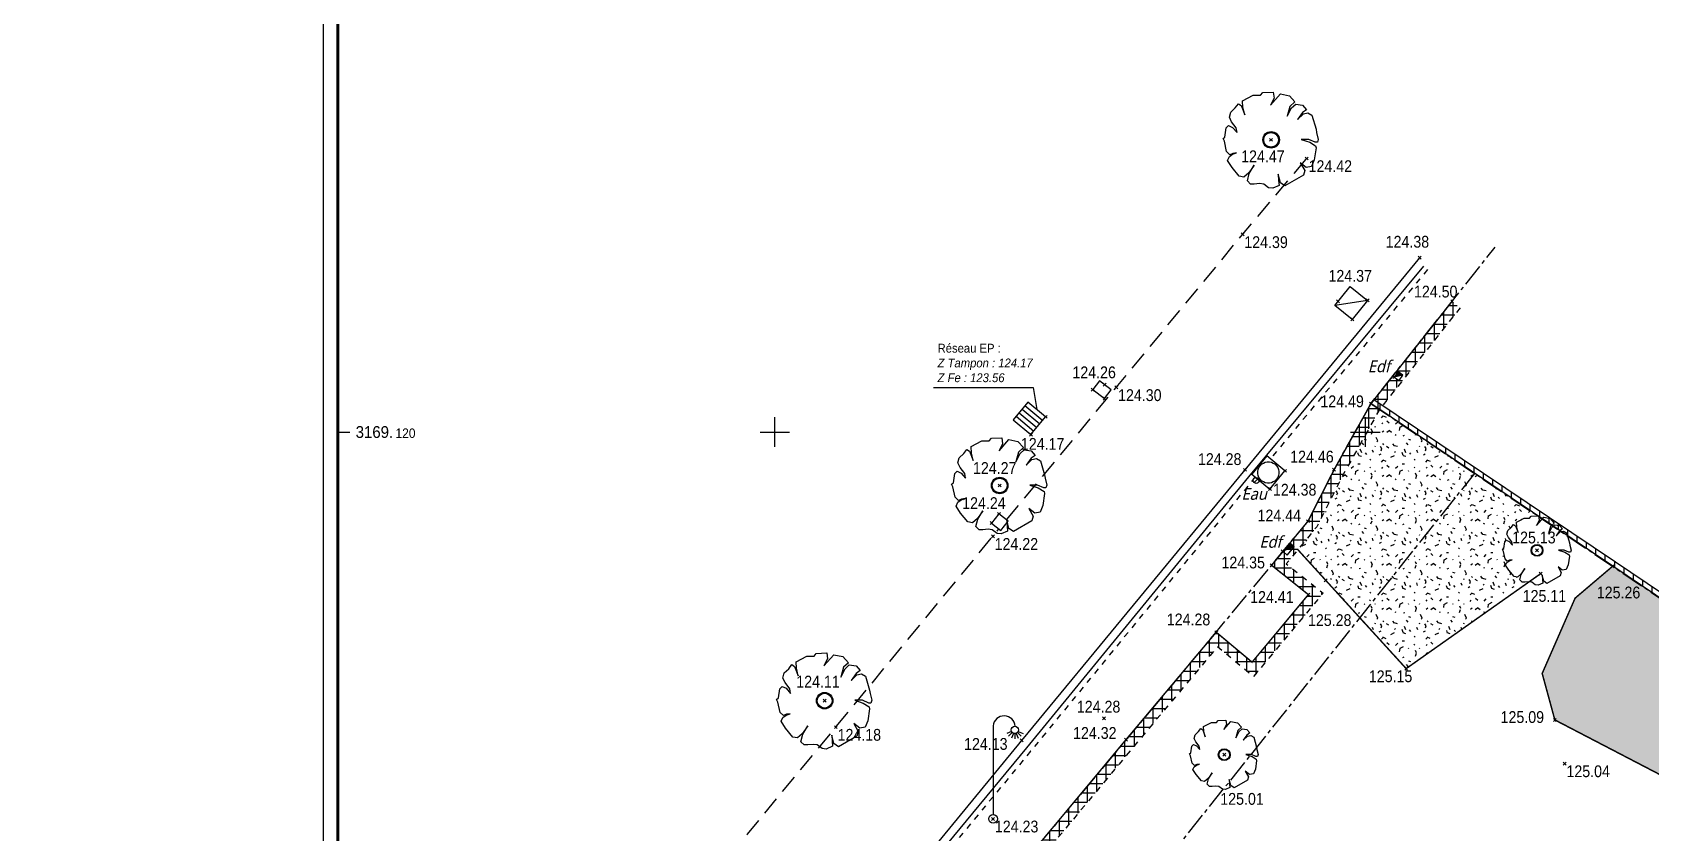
# Model space of a CAD drawing. Header units: millimetres. Extents: x 1856675 to 1856923, y 3169023 to 3169196.
# Drawn here: x 1856674.9 to 1856729.7, y 3169106.4 to 3169133.5 of the extents above; entities that cross this region are included whole.
import ezdxf
from ezdxf.enums import TextEntityAlignment as Align

# ---------------------------------------------------------------- set-up
doc = ezdxf.new("R2010")
doc.units = ezdxf.units.MM
doc.header["$PDMODE"] = 3
doc.header["$PDSIZE"] = 0.05
for name, pattern in [('AXES2', [28.575000000000003, 19.05, -3.175, 3.175, -3.175]), ('CACHE', [9.524999999999999, 6.35, -3.175]), ('Grille', [0.4, 0.2, -0.2])]:
    doc.linetypes.add(name, pattern=pattern)
for name, color, linetype in [('Bâtiments', 7, 'Continuous'), ('Caniveau', 24, 'Continuous'), ('Carroyage(2)', 7, 'Continuous'), ('Carroyage(2)_Croix', 7, 'Continuous'), ('Carroyage(2)_Textes', 7, 'Continuous'), ('Chemin', 45, 'CACHE'), ('Elements de Voirie', 251, 'Continuous'), ('Limites', 1, 'AXES2'), ('Murs', 7, 'Continuous'), ('Murs Hachures', 7, 'Continuous'), ('Points Topo', 7, 'Continuous'), ('Points Topo Altitude', 7, 'Continuous'), ('Réseaux Sol', 151, 'Continuous'), ('Trottoirs', 28, 'Continuous'), ('Végétation', 102, 'Continuous')]:
    doc.layers.add(name, color=color, linetype=linetype)
doc.styles.add('Pts Topo SPE', font='', dxfattribs={"width": 0.9})
doc.styles.get("Standard").update_dxf_attribs({"font": '', "width": 0.95, "height": 0.4})
doc.styles.get('Pts Topo SPE').set_extended_font_data('Titillium Web Light')
doc.styles.get('Standard').set_extended_font_data('Titillium Web')
pattern_1 = [(90, (1856720.186944334, 3169108.938065357), (-0.3175, 8.326672684688674e-17), [])]

# ---------------------------------------------------------------- blocks, each defined once
blk = doc.blocks.new('PointTopo_SPE')
at = {"color": 0}
blk.add_point((0, 0), dxfattribs=at)
at = {"layer": 'Points Topo Altitude', "style": 'Pts Topo SPE', "width": 0.9}
blk.add_attdef('ALT', text='', height=0.4, dxfattribs=at).set_placement((0.06, -0.06), align=Align.TOP_LEFT)
blk = doc.blocks.new('SPE61')
at = {"layer": 'Réseaux Sol', "flags": 128}
blk.add_lwpolyline([(0, 0), (1, 0), (1, 1), (0, 1)], close=True, dxfattribs=at)
blk.add_lwpolyline([(0, 0), (1, 1)], dxfattribs=at)
blk = doc.blocks.new('SPE53')
at = {"layer": 'Réseaux Sol'}
h = blk.add_hatch(color=256, dxfattribs=at)
h.dxf.hatch_style = 1
h.paths.add_polyline_path([(1, 0), (0, 1), (0, 0)])
at = {"layer": 'Réseaux Sol', "flags": 128}
blk.add_lwpolyline([(0, 0), (1, 0), (1, 1), (0, 1)], close=True, dxfattribs=at)
blk.add_lwpolyline([(0, 1), (1, 0)], dxfattribs=at)
blk = doc.blocks.new('SPE81')
at = {"layer": 'Elements de Voirie'}
blk.add_line((0, 3.149999999674037), (0, 0.1499999999068677), dxfattribs=at)
at = {"layer": 'Elements de Voirie', "flags": 128}
for points in [[(0.6213846570286989, 2.962441219006905), (0.4597057388392329, 2.895471618343009)], [(0.6484812509443145, 2.92188830040422), (0.5247375642366592, 2.798144613696564)], [(0.6890341695469999, 2.894791706488604), (0.6220645688831041, 2.733112788299138)], [(0.7368695985926195, 2.885276648052525), (0.7368695985926195, 2.710276648052513)], [(0.7841683114695854, 2.894570849752768), (0.8503865094973548, 2.732582732133125)], [(0.8244333639043191, 2.921071339889636), (0.9470226353407156, 2.796183908461586)], [(0.8521311938096972, 2.961905534068904), (1.013497427113577, 2.894185974491819)]]:
    blk.add_lwpolyline(points, dxfattribs=at)
at = {"layer": 'Elements de Voirie'}
for centre, radius in [((0.7368695985926195, 3.010276648052525), 0.125), ((0, 0), 0.15)]:
    blk.add_circle(centre, radius, dxfattribs=at)
blk.add_arc((0.3742565758883529, 3.110841067039019), 0.3762996234396415, 3.620813834123426, 174.0268053840567, dxfattribs=at)
blk = doc.blocks.new('SPE30')
at = {"layer": 'Végétation'}
h = blk.add_hatch(color=34, dxfattribs=at)
h.dxf.hatch_style = 1
h.paths.add_polyline_path([(-0.28, 0, 1), (0.28, 0, 1)])
h.paths.add_polyline_path([(0.25, 0, -1), (-0.25, 0, -1)], flags=16)
at = {"layer": 'Végétation', "linetype": 'Continuous', "flags": 128}
for points in [[(1.521848160075024, 0.3590496969409287), (1.537148160161451, 0.2488996968604624), (1.598248160211369, 0.01284969691187143), (1.567748160101473, -0.08160030283033848), (1.491248160135001, -0.08160030283033848), (1.277148160152137, 0.01284969691187143), (1.017148160142824, 0.01284969691187143), (1.30774816009216, -0.08160030283033848), (1.506548159988597, -0.2075003026984632), (1.521848160075024, -0.2704503028653562), (1.460648160194978, -0.6796003030613065), (1.368948160205036, -0.8999253027141094), (1.185448160162196, -0.9314003027975559), (0.986648160032928, -0.7740253028459847), (1.139548160135746, -1.041550302878022), (1.093648160109296, -1.198950302787125), (0.4666481600143015, -1.560900303069502), (0.3137481601443142, -1.450750302989036), (0.2372481601778418, -1.167450302746147), (0.2525481600314379, -1.372050303034484), (0.2678481601178646, -1.545150302816182), (0.05374816013500094, -1.639575303066522), (-0.08385183988139033, -1.623850302770734), (-0.2520518398378044, -1.497950302902609), (-0.3896518398541957, -1.482200303114951), (-0.5731518398970366, -1.497950302902609), (-0.6955518398899585, -1.497950302902609), (-0.802551839966327, -1.387800302822143), (-0.7414518399164081, -1.136000303085893), (-0.5731518398970366, -0.8527003028430045), (-0.7567518400028348, -1.120250302832574), (-0.9249518399592489, -1.261900302954018), (-1.077851839829236, -1.23040030291304), (-1.322551839984953, -0.9314003027975559), (-1.475451839854941, -0.6953503028489649), (-1.414251839974895, -0.5694503029808402), (-1.307251839898527, -0.4907503030262887), (-1.169551839819178, -0.4435503031127155), (-1.2919518398121, -0.4592753029428422), (-1.398951839888468, -0.5065003028139472), (-1.506051839794964, -0.3963503027334809), (-1.582451839931309, -0.05010030278936028), (-1.628351839957759, 0.04429969703778625), (-1.567151839844882, 0.0915246969088912), (-1.52135183988139, 0.4062746972776949), (-1.444851839914918, 0.4849496972747147), (-1.307251839898527, 0.4219996971078217), (-1.154351839795709, 0.2488996968604624), (-1.184851839905605, 0.4062746972776949), (-1.337851839838549, 0.6108496971428394), (-1.414251839974895, 0.7682246970944107), (-1.368351839948446, 0.9413496972993016), (-1.215451839845628, 1.082974696997553), (-1.10845184000209, 1.224599697161466), (-1.016651839949191, 1.161649696994573), (-0.8943518397863954, 0.8468996970914304), (-0.9555518398992717, 1.098699697293341), (-0.970751839922741, 1.319049696903676), (-0.6037518398370594, 1.507899696938694), (-0.3591518399771303, 1.507899696938694), (-0.2826518400106579, 1.602299697231501), (0.06904815998859704, 1.61804969701916), (0.0996481601614505, 1.413449697196484), (-0.02265184000134468, 1.177399697247893), (0.3137481601443142, 1.555099696852267), (0.6195481601171196, 1.492149697151035), (0.8031481599900872, 1.287549696862698), (0.6348481602035463, 1.130199696868658), (0.5431481602136046, 0.7996996971778572), (0.6960481600835919, 1.082974696997553), (0.8336481600999832, 1.208874696865678), (1.063048160169274, 1.177399697247893), (1.200648160185665, 1.020024697296321), (1.063048160169274, 0.9255996970459819), (0.8948481602128595, 0.6895496970973909), (1.093648160109296, 0.8783996971324086), (1.246548160212114, 0.9098496972583234), (1.384248160058632, 0.8311746972613037)], [(0.8336481600999832, 1.208874696865678), (0.8336481600999832, 1.208874696865678)], [(0.8336481600999832, 1.208874696865678), (0.8336481600999832, 1.208874696865678)]]:
    blk.add_lwpolyline(points, close=True, dxfattribs=at)
at = {"layer": 'Végétation', "color": 34}
blk.add_circle((0, 0), 0.28, dxfattribs=at)
at = {"layer": 'Végétation', "color": 34, "linetype": 'Continuous'}
blk.add_circle((0, 0), 0.25, dxfattribs=at)
blk = doc.blocks.new('SPE51')
at = {"layer": 'Réseaux Sol', "flags": 128}
for points in [[(0, 0), (1, 0), (1, 1), (0, 1), (0, 0)], [(0.1999999999534339, 1), (0.1999999999534339, 0)], [(0.3999999999068677, 1), (0.3999999999068677, 0)], [(0.6000000000931323, 1), (0.6000000000931323, 0)], [(0.8000000000465661, 1), (0.8000000000465661, 0)]]:
    blk.add_lwpolyline(points, dxfattribs=at)
blk = doc.blocks.new('SPE45')
at = {"layer": 'Réseaux Sol', "flags": 128}
blk.add_lwpolyline([(0, 0), (1, 0), (1, 1), (0, 1)], close=True, dxfattribs=at)
blk = doc.blocks.new('SPE31')
at = {"xscale": 0.7200000000000001, "yscale": 0.7200000000000001, "zscale": 0.7200000000000001}
blk.add_blockref('SPE30', (0, 0), dxfattribs=at)

msp = doc.modelspace()

# ---------------------------------------------------------------- hatches: boundary and pattern name
at = {"layer": 'Murs Hachures'}
h = msp.add_hatch(dxfattribs=at)
h.set_pattern_fill('ANSI37', color=256, scale=0.1, angle=44.99999999999999)
h.set_pattern_definition([(90, (1856680.424688981, 3169071.583887991), (-0.3175, 8.326672684688674e-17), []), (180, (1856680.424688981, 3169071.583887991), (-8.326672684688674e-17, -0.3175), [])])
h.paths.add_polyline_path([(1856723.212281417, 3169124.208892103), (1856722.938163252, 3169124.426513866), (1856720.186944334, 3169120.961055863), (1856718.939630647, 3169118.7254765), (1856718.055979901, 3169116.981572997), (1856717.854831112, 3169116.737726239), (1856716.822908761, 3169115.4882237), (1856718.067619301, 3169114.494664716), (1856716.16121854, 3169112.206660579), (1856714.946934324, 3169113.221571308), (1856711.886700985, 3169109.578325439), (1856707.179012885, 3169103.921979646), (1856703.833909149, 3169099.935055299), (1856698.734244242, 3169093.772095568), (1856696.28762555, 3169090.905142076), (1856691.02168289, 3169084.597651984), (1856691.211389261, 3169084.405168032), (1856690.657408376, 3169083.699931534), (1856690.393034442, 3169083.871987578), (1856685.26364278, 3169077.701675079), (1856680.424688981, 3169071.805937906), (1856680.695232573, 3169071.583887991), (1856685.533490311, 3169077.47877709), (1856690.463115821, 3169083.408784369), (1856690.734856197, 3169083.231934204), (1856691.677015853, 3169084.431335474), (1856691.493894174, 3169084.617138325), (1856696.555087107, 3169090.679381373), (1856699.002203076, 3169093.546917574), (1856704.102802092, 3169099.71100618), (1856707.447585156, 3169103.697548328), (1856712.155210489, 3169109.353818705), (1856714.990371319, 3169112.729112952), (1856716.205722811, 3169111.713310183), (1856718.565315792, 3169114.545221822), (1856717.319391571, 3169115.539749596), (1856718.124825231, 3169116.515008535), (1856718.350655625, 3169116.788776076), (1856719.248680096, 3169118.561046432), (1856720.478738593, 3169120.765699054)])
h.paths.add_polyline_path([(1856721.270180189, 3169121.927292417), (1856721.139055796, 3169121.743879149), (1856720.97635733, 3169121.860194277), (1856721.107481723, 3169122.043607545)], flags=16)
h = msp.add_hatch(dxfattribs=at)
h.set_pattern_fill('ANSI31', color=256, scale=0.1, angle=44.99999999999999)
h.set_pattern_definition(pattern_1)
h.paths.add_polyline_path([(1856720.578112945, 3169120.890871806), (1856720.286740759, 3169121.086760261), (1856720.186944334, 3169120.961055863), (1856720.478316521, 3169120.765167408)])
h = msp.add_hatch(dxfattribs=at)
h.set_pattern_fill('ANSI31', color=256, scale=0.1, angle=44.99999999999999)
h.set_pattern_definition(pattern_1)
h.paths.add_polyline_path([(1856720.578112945, 3169120.890871806), (1856720.478738593, 3169120.765699054), (1856720.478407749, 3169120.765106076), (1856728.37445574, 3169115.456621924), (1856738.056131717, 3169108.938065357), (1856739.739747132, 3169111.134187173), (1856739.607797451, 3169111.225049837), (1856738.020689888, 3169109.154813658), (1856728.463815241, 3169115.589342983)])
at = {"layer": 'Végétation'}
h = msp.add_hatch(dxfattribs=at)
h.set_pattern_fill('HAIE', color=256, scale=1.5)
h.set_pattern_definition([(109.29004622, (1856727.037688138, 3169107.29822604), (-9.000000000563336, 25.50000000045187), [0.09050849999999999, -31.69392165]), (161.565051177, (1856726.635898138, 3169108.66140219), (-1.500000000000768, 2.041117275197735e-12), [0.09469499999999997, -4.648721490254999]), (106.927513064, (1856726.546048138, 3169108.69140219), (-5.999999999947379, 19.50000000000686), [0.10269, -35.95975584045]), (111.250505507, (1856726.640128138, 3169107.29265219), (-2.999999999984461, 7.500000000012068), [0.1297425, -28.8400693737]), (28.4429286244, (1856726.439248138, 3169108.16580219), (16.49999999992955, 8.99999999997557), [0.11664, -40.82539219184999]), (83.65980825410001, (1856726.426348138, 3169108.05045219), (-4.250141905082216e-13, 1.500000000000594), [0.11607, -13.46700770721]), (28.07248693590001, (1856727.238673138, 3169108.72552719), (19.50000000005364, 10.50000000004928), [0.07262550000000001, -25.4273745]), (69.44395478040002, (1856727.302798138, 3169107.36231219), (1.500000000003838, 4.500000000005784), [0.07304999999999999, -12.74295561798]), (122.905242923, (1856727.324098138, 3169107.43071219), (-3.000000000000159, 4.499999999998087), [0.086475, -30.28621009695]), (135, (1856727.396773138, 3169107.56317719), (-1.50000000000096, 1.665334536937735e-16), [0.05441549999999999, -2.066904843555]), (156.250505507, (1856727.477998138, 3169108.49055219), (-23.99999999993937, 10.50000000003989), [0.116805, -40.85269585125]), (45, (1856727.311318138, 3169108.47768219), (1.665334536937735e-16, 1.50000000000096), [0.084633, -2.036687343555]), (48.3664606634, (1856727.324098138, 3169108.26405219), (10.5000000000275, 12.00000000001836), [0.05141999999999999, -18.0109718682]), (34.6951535312, (1856727.332648138, 3169107.99915219), (14.9999999999446, 10.4999999999485), [0.06757499999999998, -23.64950745119999]), (128.290163192, (1856726.811098138, 3169108.73835219), (-5.999999999965194, 7.500000000021672), [0.06918, -36.2419753107]), (72.2553283749, (1856726.964998138, 3169107.90930219), (10.50000000001945, 32.99999999997552), [0.11217, -39.26104424519999]), (115.346175942, (1856726.999198138, 3169108.01610219), (-1.500000000005214, 3.000000000003892), [0.08988000000000002, -31.4458140624]), (115.016893478, (1856727.191798138, 3169107.69150219), (-1.499999999993689, 3.000000000000382), [0.13194, -24.6974780358]), (41.1859251657, (1856727.157448138, 3169107.66150219), (1.50000000000541, 1.500000000004341), [0.045405, -15.89981371905]), (63.4349488229, (1856727.101858138, 3169107.50331219), (5.762890165073031e-13, 1.500000000000141), [0.0286695, -3.32543246625]), (131.185925166, (1856726.717048138, 3169107.55890219), (-1.500000000012194, 1.499999999997556), [0.090855, -15.85436371905]), (159.44395478, (1856726.802563138, 3169107.71269719), (-4.499999999995311, 1.500000000035254), [0.07305299999999999, -12.74295261798]), (19.7988763545, (1856726.546048138, 3169107.86655219), (16.49999999993636, 5.99999999996889), [0.05008499999999999, -39.8059057668]), (116.565051177, (1856726.742743138, 3169108.15291719), (-1.499999999998099, 1.500000000002183), [0.0286695, -3.32543246625]), (45, (1856726.917943138, 3169108.28110719), (1.665334536937735e-16, 1.50000000000096), [0.0362775, -2.085042843555]), (56.30993247399999, (1856727.097508138, 3169108.16143719), (1.499999999999815, 2.999999999998647), [0.0308685, -5.37745841319]), (131.185925166, (1856726.952248138, 3169108.54185219), (-1.500000000012194, 1.499999999997556), [0.04546500000000001, -15.89975371905]), (0, (1856726.511098138, 3169108.41765219), (0, 1.5), [0.07500000000000001, -1.425]), (146.309932474, (1856726.062943138, 3169107.45210219), (-2.999999999998647, 1.499999999999815), [0.092355, -5.31597191319]), (143.130102354, (1856726.152748138, 3169107.97767219), (-4.499999999991834, 3.00000000001225), [0.106836, -7.393164000000001]), (36.3843518158, (1856725.986098138, 3169107.98199219), (5.999999999999172, 4.499999999993548), [0.1008255, -35.30044566359999]), (136.73570459, (1856726.067237638, 3169108.29387219), (-24.00000000024657, 22.49999999938672), [0.09986399999999998, -34.91798858999999]), (25.70995378079999, (1856726.127098138, 3169108.64010219), (2.999999999998809, 1.499999999998695), [0.13764, -44.81233219125]), (127.405356631, (1856726.242448138, 3169107.52890219), (-14.99999999985046, 19.50000000009323), [0.0915, -32.0099018385]), (45, (1856726.255303138, 3169107.30674319), (1.665334536937735e-16, 1.50000000000096), [0.0423165, -2.079003843555]), (153.434948823, (1856726.306633138, 3169107.87940719), (-1.500000000000141, -2.041533608831969e-12), [0.03815249999999999, -3.31594946625]), (167.471192291, (1856726.357948138, 3169107.50325219), (-7.500000000006174, 1.499999999981165), [0.11832, -13.710996685935]), (45, (1856726.286098138, 3169108.26765219), (1.665334536937735e-16, 1.50000000000096), [0.1060665, -2.015253843555])])
h.paths.add_polyline_path([(1856766.141122608, 3169152.92165554), (1856768.637363576, 3169156.338553536), (1856777.309396089, 3169153.194097872), (1856774.58287224, 3169146.875835572), (1856772.667729827, 3169140.560899839), (1856769.868432474, 3169134.861525983), (1856763.347670305, 3169132.390777959), (1856758.90463803, 3169125.988661363), (1856754.864704064, 3169123.288095025), (1856754.028258919, 3169118.921470612), (1856751.372919768, 3169114.595174382), (1856745.773535394, 3169109.639549159), (1856741.510155563, 3169109.18210839), (1856738.056131717, 3169108.938065357), (1856736.729783833, 3169107.991805845), (1856734.914776939, 3169107.29265219), (1856730.552730226, 3169108.098203705), (1856726.415206526, 3169110.250534624), (1856725.986098138, 3169111.824972444), (1856727.101634477, 3169114.374910247), (1856728.37445574, 3169115.456621924), (1856738.056131717, 3169108.938065357), (1856739.739747132, 3169111.134187173), (1856741.02345492, 3169112.818551971), (1856742.68996858, 3169114.978473797), (1856747.615721731, 3169121.358625203), (1856749.91829788, 3169125.585794235), (1856750.01172112, 3169125.532968407), (1856750.159383605, 3169125.794111645), (1856750.088987499, 3169125.833916864), (1856752.130750658, 3169129.648847281), (1856758.825362053, 3169141.832185106), (1856761.30055234, 3169146.278934915), (1856762.377904059, 3169147.78933841), (1856764.434979586, 3169150.642537314)])
h = msp.add_hatch(dxfattribs=at)
h.set_pattern_fill('HAIE', color=256, scale=1.5)
h.set_pattern_definition([(109.29004622, (1856718.763554203, 3169107.29822604), (-9.000000000563336, 25.50000000045187), [0.09050849999999999, -31.69392165]), (161.565051177, (1856718.361764203, 3169108.66140219), (-1.500000000000768, 2.041117275197735e-12), [0.09469499999999997, -4.648721490254999]), (106.927513064, (1856718.271914203, 3169108.69140219), (-5.999999999947379, 19.50000000000686), [0.10269, -35.95975584045]), (111.250505507, (1856718.365994203, 3169107.29265219), (-2.999999999984461, 7.500000000012068), [0.1297425, -28.8400693737]), (28.4429286244, (1856718.165114203, 3169108.16580219), (16.49999999992955, 8.99999999997557), [0.11664, -40.82539219184999]), (83.65980825410001, (1856718.152214203, 3169108.05045219), (-4.250141905082216e-13, 1.500000000000594), [0.11607, -13.46700770721]), (28.07248693590001, (1856718.964539203, 3169108.72552719), (19.50000000005364, 10.50000000004928), [0.07262550000000001, -25.4273745]), (69.44395478040002, (1856719.028664203, 3169107.36231219), (1.500000000003838, 4.500000000005784), [0.07304999999999999, -12.74295561798]), (122.905242923, (1856719.049964203, 3169107.43071219), (-3.000000000000159, 4.499999999998087), [0.086475, -30.28621009695]), (135, (1856719.122639203, 3169107.56317719), (-1.50000000000096, 1.665334536937735e-16), [0.05441549999999999, -2.066904843555]), (156.250505507, (1856719.203864203, 3169108.49055219), (-23.99999999993937, 10.50000000003989), [0.116805, -40.85269585125]), (45, (1856719.037184203, 3169108.47768219), (1.665334536937735e-16, 1.50000000000096), [0.084633, -2.036687343555]), (48.3664606634, (1856719.049964203, 3169108.26405219), (10.5000000000275, 12.00000000001836), [0.05141999999999999, -18.0109718682]), (34.6951535312, (1856719.058514203, 3169107.99915219), (14.9999999999446, 10.4999999999485), [0.06757499999999998, -23.64950745119999]), (128.290163192, (1856718.536964203, 3169108.73835219), (-5.999999999965194, 7.500000000021672), [0.06918, -36.2419753107]), (72.2553283749, (1856718.690864203, 3169107.90930219), (10.50000000001945, 32.99999999997552), [0.11217, -39.26104424519999]), (115.346175942, (1856718.725064203, 3169108.01610219), (-1.500000000005214, 3.000000000003892), [0.08988000000000002, -31.4458140624]), (115.016893478, (1856718.917664203, 3169107.69150219), (-1.499999999993689, 3.000000000000382), [0.13194, -24.6974780358]), (41.1859251657, (1856718.883314203, 3169107.66150219), (1.50000000000541, 1.500000000004341), [0.045405, -15.89981371905]), (63.4349488229, (1856718.827724203, 3169107.50331219), (5.762890165073031e-13, 1.500000000000141), [0.0286695, -3.32543246625]), (131.185925166, (1856718.442914203, 3169107.55890219), (-1.500000000012194, 1.499999999997556), [0.090855, -15.85436371905]), (159.44395478, (1856718.528429203, 3169107.71269719), (-4.499999999995311, 1.500000000035254), [0.07305299999999999, -12.74295261798]), (19.7988763545, (1856718.271914203, 3169107.86655219), (16.49999999993636, 5.99999999996889), [0.05008499999999999, -39.8059057668]), (116.565051177, (1856718.468609203, 3169108.15291719), (-1.499999999998099, 1.500000000002183), [0.0286695, -3.32543246625]), (45, (1856718.643809203, 3169108.28110719), (1.665334536937735e-16, 1.50000000000096), [0.0362775, -2.085042843555]), (56.30993247399999, (1856718.823374203, 3169108.16143719), (1.499999999999815, 2.999999999998647), [0.0308685, -5.37745841319]), (131.185925166, (1856718.678114203, 3169108.54185219), (-1.500000000012194, 1.499999999997556), [0.04546500000000001, -15.89975371905]), (0, (1856718.236964203, 3169108.41765219), (0, 1.5), [0.07500000000000001, -1.425]), (146.309932474, (1856717.788809203, 3169107.45210219), (-2.999999999998647, 1.499999999999815), [0.092355, -5.31597191319]), (143.130102354, (1856717.878614203, 3169107.97767219), (-4.499999999991834, 3.00000000001225), [0.106836, -7.393164000000001]), (36.3843518158, (1856717.711964203, 3169107.98199219), (5.999999999999172, 4.499999999993548), [0.1008255, -35.30044566359999]), (136.73570459, (1856717.793103703, 3169108.29387219), (-24.00000000024657, 22.49999999938672), [0.09986399999999998, -34.91798858999999]), (25.70995378079999, (1856717.852964203, 3169108.64010219), (2.999999999998809, 1.499999999998695), [0.13764, -44.81233219125]), (127.405356631, (1856717.968314203, 3169107.52890219), (-14.99999999985046, 19.50000000009323), [0.0915, -32.0099018385]), (45, (1856717.981169203, 3169107.30674319), (1.665334536937735e-16, 1.50000000000096), [0.0423165, -2.079003843555]), (153.434948823, (1856718.032499203, 3169107.87940719), (-1.500000000000141, -2.041533608831969e-12), [0.03815249999999999, -3.31594946625]), (167.471192291, (1856718.083814203, 3169107.50325219), (-7.500000000006174, 1.499999999981165), [0.11832, -13.710996685935]), (45, (1856718.011964203, 3169108.26765219), (1.665334536937735e-16, 1.50000000000096), [0.1060665, -2.015253843555])])
h.paths.add_polyline_path([(1856724.672356124, 3169115.956136564), (1856724.639308124, 3169116.024104564), (1856724.683372124, 3169116.058106564), (1856724.727514156, 3169116.361462565), (1856724.964794248, 3169116.252910372), (1856724.958628124, 3169116.284726564), (1856724.785677735, 3169116.515977058), (1856724.826508124, 3169116.669980564), (1856724.936596124, 3169116.771950563), (1856725.013636124, 3169116.873920564), (1856725.122626637, 3169116.799182516), (1856725.112780123, 3169116.941924564), (1856725.377020124, 3169117.077896563), (1856725.553132124, 3169117.077896563), (1856725.697649416, 3169117.256229014), (1856720.478407749, 3169120.765106076), (1856719.248680096, 3169118.561046432), (1856718.350655625, 3169116.788776076), (1856718.124825231, 3169116.515008535), (1856717.711964203, 3169116.015095969), (1856721.379948125, 3169111.988451642), (1856725.538508811, 3169114.92418479), (1856725.531172124, 3169114.925024563), (1856725.317706443, 3169114.906702578), (1856725.145846506, 3169115.083621943), (1856725.035668124, 3169115.106320564), (1856724.859484124, 3169115.321600564), (1856724.749396124, 3169115.491556563), (1856724.811820401, 3169115.619975135), (1856724.727364124, 3169115.706836564)])

# ---------------------------------------------------------------- linework, layer by layer
at = {"layer": 'Bâtiments', "flags": 128}
for points in [[(1856738.020689888, 3169109.154813658), (1856728.463815241, 3169115.589342983), (1856720.286740759, 3169121.086760261)], [(1856738.056131717, 3169108.938065357), (1856728.37445574, 3169115.456621924), (1856720.186944334, 3169120.961055863)]]:
    msp.add_lwpolyline(points, dxfattribs=at)
at = {"layer": 'Caniveau', "flags": 128}
msp.add_lwpolyline([(1856721.832314946, 3169125.901852069), (1856715.918901406, 3169118.720217326), (1856708.357334597, 3169109.555109414), (1856702.275493538, 3169102.164818044), (1856696.663099431, 3169095.378420466), (1856691.312190176, 3169088.885351096), (1856683.742478753, 3169079.684380723), (1856678.626918215, 3169073.458030512)], dxfattribs=at)
at = {"layer": 'Carroyage(2)'}
msp.add_line((1856685.202037868, 3169120), (1856685.602037868, 3169120), dxfattribs=at)
msp.add_lwpolyline([(1856684.702037868, 3169028.039133368), (1856922.302037868, 3169028.039133368), (1856922.302037868, 3169196.039133368), (1856684.702037868, 3169196.039133368)], close=True, dxfattribs=at)
at = {"layer": 'Carroyage(2)', "const_width": 0.1}
msp.add_lwpolyline([(1856921.802037868, 3169087.439133368), (1856921.802037868, 3169195.539133368), (1856685.202037868, 3169195.539133368), (1856685.202037868, 3169028.539133368), (1856880.302037868, 3169028.539133368)], dxfattribs=at)
at = {"layer": 'Carroyage(2)_Croix'}
for p, q in [((1856700, 3169119.5), (1856700, 3169120.5)), ((1856720, 3169119.5), (1856720, 3169120.5)), ((1856699.5, 3169120), (1856700.5, 3169120)), ((1856719.5, 3169120), (1856720.5, 3169120))]:
    msp.add_line(p, q, dxfattribs=at)
at = {"layer": 'Chemin', "color": 45, "ltscale": 0.1, "flags": 128}
for points in [[(1856707.844717423, 3169117.026552227), (1856711.563093993, 3169121.508617807), (1856715.838664626, 3169126.689445224), (1856718.014648381, 3169129.261552277)], [(1856674.853719482, 3169076.925476887), (1856679.668545314, 3169082.829451487), (1856687.516709041, 3169092.228558561), (1856691.267249602, 3169096.942436613), (1856695.072700271, 3169101.615526044), (1856699.073157015, 3169106.38389056), (1856702.064113856, 3169110.006484345), (1856707.382540797, 3169116.469452668), (1856707.589373235, 3169116.718764843)]]:
    msp.add_lwpolyline(points, dxfattribs=at)
at = {"layer": 'Limites', "ltscale": 0.04, "flags": 128}
for points in [[(1856720.186944334, 3169120.961055863), (1856738.056131717, 3169108.938065357), (1856739.739747132, 3169111.134187173), (1856742.68996858, 3169114.978473797), (1856747.615721731, 3169121.358625203), (1856749.91829788, 3169125.585794235), (1856750.01172112, 3169125.532968407), (1856750.159383605, 3169125.794111645), (1856750.088987499, 3169125.833916864), (1856752.130750658, 3169129.648847281), (1856758.825362053, 3169141.832185106), (1856761.30055234, 3169146.278934915), (1856766.141122608, 3169152.92165554), (1856776.672767925, 3169167.349927952), (1856779.603947148, 3169171.394165149), (1856788.023658376, 3169182.860252026)], [(1856678.911163456, 3169069.961872211), (1856685.26364278, 3169077.701675079), (1856690.393034442, 3169083.871987578), (1856707.179012885, 3169103.921979646), (1856714.946934324, 3169113.221571308), (1856718.055979901, 3169116.981572997), (1856718.939630647, 3169118.7254765), (1856720.186944334, 3169120.961055863), (1856724.395800536, 3169126.262565791)], [(1856682.67595951, 3169067.089709315), (1856723.705171826, 3169118.593874031)]]:
    msp.add_lwpolyline(points, dxfattribs=at)
at = {"layer": 'Murs', "const_width": 0.05, "flags": 128}
msp.add_lwpolyline([(1856722.938163252, 3169124.426513866), (1856720.186944334, 3169120.961055863), (1856718.939630647, 3169118.7254765), (1856718.055979901, 3169116.981572997), (1856717.854831112, 3169116.737726239), (1856716.822908761, 3169115.4882237), (1856718.067619301, 3169114.494664716), (1856716.16121854, 3169112.206660579), (1856714.946934324, 3169113.221571308), (1856711.886700985, 3169109.578325439), (1856707.179012885, 3169103.921979646), (1856703.833909149, 3169099.935055299), (1856698.734244242, 3169093.772095568), (1856696.28762555, 3169090.905142076), (1856691.02168289, 3169084.597651984), (1856691.211389261, 3169084.405168032), (1856690.657408376, 3169083.699931534), (1856690.393034442, 3169083.871987578), (1856685.26364278, 3169077.701675079), (1856680.424688981, 3169071.805937906)], dxfattribs=at)
at = {"layer": 'Murs', "linetype": 'Grille', "flags": 128}
msp.add_lwpolyline([(1856723.212281417, 3169124.208892103), (1856720.478738593, 3169120.765699054), (1856719.248680096, 3169118.561046432), (1856718.350655625, 3169116.788776076), (1856718.124825231, 3169116.515008535), (1856717.319391571, 3169115.539749596), (1856718.565315792, 3169114.545221822), (1856716.205722811, 3169111.713310183), (1856714.990371319, 3169112.729112952), (1856712.155210489, 3169109.353818705), (1856707.447585156, 3169103.697548328), (1856704.102802092, 3169099.71100618), (1856699.002203076, 3169093.546917574), (1856696.555087107, 3169090.679381373), (1856691.493894174, 3169084.617138325), (1856691.677015853, 3169084.431335474), (1856690.734856197, 3169083.231934204), (1856690.463115821, 3169083.408784369), (1856685.533490311, 3169077.47877709), (1856680.695232573, 3169071.583887991)], dxfattribs=at)
at = {"layer": 'Réseaux Sol'}
for p, q in [((1856716.656976585, 3169119.194142557), (1856716.148493144, 3169118.574929385)), ((1856717.276189757, 3169118.685659116), (1856716.656976585, 3169119.194142557)), ((1856716.148493144, 3169118.574929385), (1856716.767706316, 3169118.066445944)), ((1856716.232245742, 3169118.291095529), (1856716.373667098, 3169118.432516885)), ((1856716.767706316, 3169118.066445944), (1856717.276189757, 3169118.685659116)), ((1856707.589753922, 3169117.230046113), (1856707.340329063, 3169116.917534338)), ((1856707.902265697, 3169116.980621253), (1856707.589753922, 3169117.230046113)), ((1856707.340329063, 3169116.917534338), (1856707.652840837, 3169116.668109479)), ((1856707.652840837, 3169116.668109479), (1856707.902265697, 3169116.980621253))]:
    msp.add_line(p, q, dxfattribs=at)
at = {"layer": 'Réseaux Sol', "color": 5, "flags": 128}
msp.add_lwpolyline([(1856708.750213143, 3169121.509432723), (1856708.869555187, 3169120.763592954)], dxfattribs=at)
at = {"layer": 'Réseaux Sol', "color": 5}
msp.add_polyline3d([(1856705.369074212, 3169121.509432723, 0), (1856708.750213143, 3169121.509432723, 0)], dxfattribs=at)
at = {"layer": 'Réseaux Sol'}
msp.add_circle((1856716.30295642, 3169118.361806207), 0.1, dxfattribs=at)
msp.add_ellipse((1856716.712341451, 3169118.63029425), major_axis=(0.2549519793109521, 0.2549519793109521), ratio=0.9999999998526804, start_param=0.09787730839954402, end_param=6.38106261557913, dxfattribs=at)
at = {"layer": 'Trottoirs', "color": 28, "flags": 128}
msp.add_lwpolyline([(1856721.963791186, 3169125.613908764), (1856716.041442908, 3169118.482290199), (1856708.521097617, 3169109.302154493), (1856702.391583936, 3169101.893036342), (1856697.030880335, 3169095.376859859), (1856691.547869222, 3169088.767085605), (1856683.93528622, 3169079.514753429), (1856678.824043839, 3169073.276878504)], dxfattribs=at)
at = {"layer": 'Trottoirs', "color": 28, "linetype": 'Grille', "flags": 128}
for points in [[(1856722.102268175, 3169125.498912574), (1856716.781587637, 3169119.091814862)], [(1856716.269695575, 3169118.475400771), (1856716.180304439, 3169118.36775707), (1856708.660065374, 3169109.187751036), (1856702.530432474, 3169101.778488777), (1856697.169653004, 3169095.262220072), (1856691.686638523, 3169088.652441759), (1856684.074400795, 3169079.400529227), (1856678.963273783, 3169073.162795102)]]:
    msp.add_lwpolyline(points, dxfattribs=at)
at = {"layer": 'Végétation', "color": 102, "linetype": 'Grille', "flags": 128}
msp.add_lwpolyline([(1856728.37445574, 3169115.456621924, 0.05, 0.05, 0), (1856727.101634477, 3169114.374910247, 0.05, 0.05, 0), (1856725.986098138, 3169111.824972444, 0.05, 0.05, 0), (1856726.415206526, 3169110.250534624, 0.05, 0.05, 0), (1856730.552730226, 3169108.098203705, 0.05, 0.05, 0), (1856734.914776939, 3169107.29265219, 0.05, 0.05, 0), (1856736.729783833, 3169107.991805845, 0.05, 0.05, 0), (1856738.056131717, 3169108.938065357, 0.05, 0.05, 0), (1856741.510155563, 3169109.18210839, 0.05, 0.05, 0), (1856745.773535394, 3169109.639549159, 0.05, 0.05, 0), (1856751.372919768, 3169114.595174382, 0.05, 0.05, 0), (1856754.028258919, 3169118.921470612, 0.05, 0.05, 0), (1856754.864704064, 3169123.288095025, 0.05, 0.05, 0), (1856758.90463803, 3169125.988661363, 0.05, 0.05, 0), (1856763.347670305, 3169132.390777959, 0.05, 0.05, 0), (1856769.868432474, 3169134.861525983, 0.05, 0.05, 0), (1856772.667729827, 3169140.560899839, 0.05, 0.05, 0), (1856774.58287224, 3169146.875835572, 0.05, 0.05, 0), (1856777.309396089, 3169153.194097872, 0, 0, 0)], format="xyseb", dxfattribs=at)
at = {"layer": 'Végétation', "color": 102, "linetype": 'Grille', "const_width": 0.05, "flags": 128}
msp.add_lwpolyline([(1856717.711964203, 3169116.015095969), (1856721.379948125, 3169111.988451642), (1856725.934534789, 3169115.203759066)], dxfattribs=at)

# ---------------------------------------------------------------- block references
at = {"layer": 'Elements de Voirie', "color": 7}
msp.add_blockref('SPE81', (1856707.391318906, 3169106.900788105), dxfattribs=at)
at = {"layer": 'Points Topo'}
ref = msp.add_blockref('PointTopo_SPE', (1856716.805874417, 3169129.894232894, 124.472423874863), dxfattribs=at)
ref.add_attrib('ALT', '124.47', dxfattribs={"layer": 'Points Topo Altitude', "height": 0.4, "style": 'Pts Topo SPE', "width": 0.9}).set_placement((1856715.792525337, 3169129.536729478, 124.472423874863), align=Align.TOP_LEFT)
ref = msp.add_blockref('PointTopo_SPE', (1856718.014648381, 3169129.261552277, 124.4211206535036), dxfattribs=at)
ref.add_attrib('ALT', '124.42', dxfattribs={"layer": 'Points Topo Altitude', "height": 0.4, "style": 'Pts Topo SPE', "width": 0.9}).set_placement((1856718.074648381, 3169129.201552277, 124.4211206535036), align=Align.TOP_LEFT)
ref = msp.add_blockref('PointTopo_SPE', (1856715.838664626, 3169126.689445224, 124.391069754602), dxfattribs=at)
ref.add_attrib('ALT', '124.39', dxfattribs={"layer": 'Points Topo Altitude', "height": 0.4, "style": 'Pts Topo SPE', "width": 0.9}).set_placement((1856715.898664626, 3169126.629445224, 124.391069754602), align=Align.TOP_LEFT)
ref = msp.add_blockref('PointTopo_SPE', (1856721.832314946, 3169125.901852069, 124.3765818494263), dxfattribs=at)
ref.add_attrib('ALT', '124.38', dxfattribs={"layer": 'Points Topo Altitude', "height": 0.4, "style": 'Pts Topo SPE', "width": 0.9}).set_placement((1856720.685264648, 3169126.643333975, 124.3765818494263), align=Align.TOP_LEFT)
ref = msp.add_blockref('PointTopo_SPE', (1856720.073177156, 3169124.455969615, 124.3681062688491), dxfattribs=at)
ref.add_attrib('ALT', '124.37', dxfattribs={"layer": 'Points Topo Altitude', "height": 0.4, "style": 'Pts Topo SPE', "width": 0.9}).set_placement((1856718.749618881, 3169125.487981736, 124.3681062688491), align=Align.TOP_LEFT)
ref = msp.add_blockref('PointTopo_SPE', (1856722.938163252, 3169124.426513866, 124.5037407684606), dxfattribs=at)
ref.add_attrib('ALT', '124.50', dxfattribs={"layer": 'Points Topo Altitude', "height": 0.4, "style": 'Pts Topo SPE', "width": 0.9}).set_placement((1856721.64428884, 3169124.9553859, 124.5037407684606), align=Align.TOP_LEFT)
for p in [(1856719.071960436, 3169124.42551854), (1856719.556355907, 3169123.812301199), (1856711.165879165, 3169121.603642446), (1856720.97635733, 3169121.860194277), (1856711.16330607, 3169121.130624267), (1856709.169146088, 3169120.513804039), (1856717.276189757, 3169118.685659116), (1856707.340329063, 3169116.917534338), (1856717.197908418, 3169115.963884553)]:
    msp.add_blockref('PointTopo_SPE', p, dxfattribs=at)
ref = msp.add_blockref('PointTopo_SPE', (1856710.764119401, 3169121.434753863, 124.263360484477), dxfattribs=at)
ref.add_attrib('ALT', '124.26', dxfattribs={"layer": 'Points Topo Altitude', "height": 0.4, "style": 'Pts Topo SPE', "width": 0.9}).set_placement((1856710.076247562, 3169122.220393183, 124.263360484477), align=Align.TOP_LEFT)
ref = msp.add_blockref('PointTopo_SPE', (1856711.563093993, 3169121.508617807, 124.3043015403971), dxfattribs=at)
ref.add_attrib('ALT', '124.30', dxfattribs={"layer": 'Points Topo Altitude', "height": 0.4, "style": 'Pts Topo SPE', "width": 0.9}).set_placement((1856711.623093993, 3169121.448617807, 124.3043015403971), align=Align.TOP_LEFT)
ref = msp.add_blockref('PointTopo_SPE', (1856720.186944334, 3169120.961055863, 124.4864791025462), dxfattribs=at)
ref.add_attrib('ALT', '124.49', dxfattribs={"layer": 'Points Topo Altitude', "height": 0.4, "style": 'Pts Topo SPE', "width": 0.9}).set_placement((1856718.474424156, 3169121.239113418, 124.4864791025462), align=Align.TOP_LEFT)
ref = msp.add_blockref('PointTopo_SPE', (1856708.669568257, 3169119.914622237, 124.1717116332048), dxfattribs=at)
ref.add_attrib('ALT', '124.17', dxfattribs={"layer": 'Points Topo Altitude', "height": 0.4, "style": 'Pts Topo SPE', "width": 0.9}).set_placement((1856708.332389721, 3169119.797800411), align=Align.TOP_LEFT)
ref = msp.add_blockref('PointTopo_SPE', (1856718.939630647, 3169118.7254765, 124.4612330216984), dxfattribs=at)
ref.add_attrib('ALT', '124.46', dxfattribs={"layer": 'Points Topo Altitude', "height": 0.4, "style": 'Pts Topo SPE', "width": 0.9}).set_placement((1856717.45276883, 3169119.367218076, 124.4612330216984), align=Align.TOP_LEFT)
ref = msp.add_blockref('PointTopo_SPE', (1856707.613391561, 3169118.188925715, 124.2684020058371), dxfattribs=at)
ref.add_attrib('ALT', '124.27', dxfattribs={"layer": 'Points Topo Altitude', "height": 0.4, "style": 'Pts Topo SPE', "width": 0.9}).set_placement((1856706.709410935, 3169118.980249329, 124.2684020058371), align=Align.TOP_LEFT)
ref = msp.add_blockref('PointTopo_SPE', (1856715.918901406, 3169118.720217326, 124.2762121587427), dxfattribs=at)
ref.add_attrib('ALT', '124.28', dxfattribs={"layer": 'Points Topo Altitude', "height": 0.4, "style": 'Pts Topo SPE', "width": 0.9}).set_placement((1856714.328464423, 3169119.28215556, 124.2762121587427), align=Align.TOP_LEFT)
ref = msp.add_blockref('PointTopo_SPE', (1856716.767706316, 3169118.066445944, 124.3766318504378), dxfattribs=at)
ref.add_attrib('ALT', '124.38', dxfattribs={"layer": 'Points Topo Altitude', "height": 0.4, "style": 'Pts Topo SPE', "width": 0.9}).set_placement((1856716.868055636, 3169118.24613341, 124.3766318504378), align=Align.TOP_LEFT)
ref = msp.add_blockref('PointTopo_SPE', (1856707.589753922, 3169117.230046113, 124.2370183775917), dxfattribs=at)
ref.add_attrib('ALT', '124.24', dxfattribs={"layer": 'Points Topo Altitude', "height": 0.4, "style": 'Pts Topo SPE', "width": 0.9}).set_placement((1856706.343093103, 3169117.79230667, 124.2370183775917), align=Align.TOP_LEFT)
ref = msp.add_blockref('PointTopo_SPE', (1856718.055979901, 3169116.981572997, 124.4435679416748), dxfattribs=at)
ref.add_attrib('ALT', '124.44', dxfattribs={"layer": 'Points Topo Altitude', "height": 0.4, "style": 'Pts Topo SPE', "width": 0.9}).set_placement((1856716.346430352, 3169117.372311203, 124.4435679416748), align=Align.TOP_LEFT)
ref = msp.add_blockref('PointTopo_SPE', (1856725.811721448, 3169115.992208782, 125.1340815895068), dxfattribs=at)
ref.add_attrib('ALT', '125.13', dxfattribs={"layer": 'Points Topo Altitude', "height": 0.4, "style": 'Pts Topo SPE', "width": 0.9}).set_placement((1856724.969608124, 3169116.628071563), align=Align.TOP_LEFT)
ref = msp.add_blockref('PointTopo_SPE', (1856707.382540797, 3169116.469452668, 124.2203768337637), dxfattribs=at)
ref.add_attrib('ALT', '124.22', dxfattribs={"layer": 'Points Topo Altitude', "height": 0.4, "style": 'Pts Topo SPE', "width": 0.9}).set_placement((1856707.442540797, 3169116.409452668, 124.2203768337637), align=Align.TOP_LEFT)
ref = msp.add_blockref('PointTopo_SPE', (1856716.822908761, 3169115.4882237, 124.3458293518094), dxfattribs=at)
ref.add_attrib('ALT', '124.35', dxfattribs={"layer": 'Points Topo Altitude', "height": 0.4, "style": 'Pts Topo SPE', "width": 0.9}).set_placement((1856715.124277312, 3169115.781578368, 124.3458293518094), align=Align.TOP_LEFT)
ref = msp.add_blockref('PointTopo_SPE', (1856728.37445574, 3169115.456621924, 125.2594216645248), dxfattribs=at)
ref.add_attrib('ALT', '125.26', dxfattribs={"layer": 'Points Topo Altitude', "height": 0.4, "style": 'Pts Topo SPE', "width": 0.9}).set_placement((1856727.836199512, 3169114.765787226, 125.2594216645248), align=Align.TOP_LEFT)
ref = msp.add_blockref('PointTopo_SPE', (1856718.657224031, 3169114.977407363, 125.2846191975179), dxfattribs=at)
ref.add_attrib('ALT', '125.28', dxfattribs={"layer": 'Points Topo Altitude', "height": 0.4, "style": 'Pts Topo SPE', "width": 0.9}).set_placement((1856718.053709928, 3169113.831064215, 125.2846191975179), align=Align.TOP_LEFT)
ref = msp.add_blockref('PointTopo_SPE', (1856725.934534789, 3169115.203759066, 125.1128192625443), dxfattribs=at)
ref.add_attrib('ALT', '125.11', dxfattribs={"layer": 'Points Topo Altitude', "height": 0.4, "style": 'Pts Topo SPE', "width": 0.9}).set_placement((1856725.326741946, 3169114.649783789, 125.1128192625443), align=Align.TOP_LEFT)
ref = msp.add_blockref('PointTopo_SPE', (1856718.067619301, 3169114.494664716, 124.41287483924), dxfattribs=at)
ref.add_attrib('ALT', '124.41', dxfattribs={"layer": 'Points Topo Altitude', "height": 0.4, "style": 'Pts Topo SPE', "width": 0.9}).set_placement((1856716.095785881, 3169114.613989347, 124.41287483924), align=Align.TOP_LEFT)
ref = msp.add_blockref('PointTopo_SPE', (1856714.946934324, 3169113.221571308, 124.2844200690868), dxfattribs=at)
ref.add_attrib('ALT', '124.28', dxfattribs={"layer": 'Points Topo Altitude', "height": 0.4, "style": 'Pts Topo SPE', "width": 0.9}).set_placement((1856713.273159887, 3169113.853088821, 124.2844200690868), align=Align.TOP_LEFT)
ref = msp.add_blockref('PointTopo_SPE', (1856701.686237119, 3169110.902030846, 124.1121043552111), dxfattribs=at)
ref.add_attrib('ALT', '124.11', dxfattribs={"layer": 'Points Topo Altitude', "height": 0.4, "style": 'Pts Topo SPE', "width": 0.9}).set_placement((1856700.724962757, 3169111.747981776, 124.1121043552111), align=Align.TOP_LEFT)
ref = msp.add_blockref('PointTopo_SPE', (1856721.379948125, 3169111.988451642, 125.1451333318529), dxfattribs=at)
ref.add_attrib('ALT', '125.15', dxfattribs={"layer": 'Points Topo Altitude', "height": 0.4, "style": 'Pts Topo SPE', "width": 0.9}).set_placement((1856720.115876012, 3169111.928451642, 125.1451333318529), align=Align.TOP_LEFT)
ref = msp.add_blockref('PointTopo_SPE', (1856711.141879177, 3169110.308968077, 124.2823530446749), dxfattribs=at)
ref.add_attrib('ALT', '124.28', dxfattribs={"layer": 'Points Topo Altitude', "height": 0.4, "style": 'Pts Topo SPE', "width": 0.9}).set_placement((1856710.227534189, 3169110.900038098, 124.2823530446749), align=Align.TOP_LEFT)
ref = msp.add_blockref('PointTopo_SPE', (1856702.064113856, 3169110.006484345, 124.181447293518), dxfattribs=at)
ref.add_attrib('ALT', '124.18', dxfattribs={"layer": 'Points Topo Altitude', "height": 0.4, "style": 'Pts Topo SPE', "width": 0.9}).set_placement((1856702.124113856, 3169109.946484345, 124.181447293518), align=Align.TOP_LEFT)
ref = msp.add_blockref('PointTopo_SPE', (1856711.886700985, 3169109.578325439, 124.322429107078), dxfattribs=at)
ref.add_attrib('ALT', '124.32', dxfattribs={"layer": 'Points Topo Altitude', "height": 0.4, "style": 'Pts Topo SPE', "width": 0.9}).set_placement((1856710.098831211, 3169110.009322816, 124.322429107078), align=Align.TOP_LEFT)
ref = msp.add_blockref('PointTopo_SPE', (1856726.415206526, 3169110.250534624, 125.088368534259), dxfattribs=at)
ref.add_attrib('ALT', '125.09', dxfattribs={"layer": 'Points Topo Altitude', "height": 0.4, "style": 'Pts Topo SPE', "width": 0.9}).set_placement((1856724.577342494, 3169110.547581092, 125.088368534259), align=Align.TOP_LEFT)
ref = msp.add_blockref('PointTopo_SPE', (1856708.357334597, 3169109.555109414, 124.1299348235296), dxfattribs=at)
ref.add_attrib('ALT', '124.13', dxfattribs={"layer": 'Points Topo Altitude', "height": 0.4, "style": 'Pts Topo SPE', "width": 0.9}).set_placement((1856706.40782609, 3169109.637823256, 124.1299348235296), align=Align.TOP_LEFT)
ref = msp.add_blockref('PointTopo_SPE', (1856715.219950064, 3169109.07391085, 125.0055063743058), dxfattribs=at)
ref.add_attrib('ALT', '125.01', dxfattribs={"layer": 'Points Topo Altitude', "height": 0.4, "style": 'Pts Topo SPE', "width": 0.9}).set_placement((1856715.08408012, 3169107.777296825, 125.0055063743058), align=Align.TOP_LEFT)
ref = msp.add_blockref('PointTopo_SPE', (1856726.748407423, 3169108.77299116, 125.0419534564734), dxfattribs=at)
ref.add_attrib('ALT', '125.04', dxfattribs={"layer": 'Points Topo Altitude', "height": 0.4, "style": 'Pts Topo SPE', "width": 0.9}).set_placement((1856726.808407423, 3169108.71299116, 125.0419534564734), align=Align.TOP_LEFT)
ref = msp.add_blockref('PointTopo_SPE', (1856707.391318906, 3169106.900788105, 124.2302635793714), dxfattribs=at)
ref.add_attrib('ALT', '124.23', dxfattribs={"layer": 'Points Topo Altitude', "height": 0.4, "style": 'Pts Topo SPE', "width": 0.9}).set_placement((1856707.451318906, 3169106.840788105, 124.2302635793714), align=Align.TOP_LEFT)
at = {"layer": 'Réseaux Sol', "color": 7}
for name, p, xscale, yscale, rotation in [('SPE61', (1856720.073177156, 3169124.455969615), 0.825477578761151, -0.7616364555792735, 231.2379434246388), ('SPE45', (1856710.764119401, 3169121.434753863), 0.5018414173756653, 0.3778187670388431, 322.6971985177412), ('SPE53', (1856721.107481723, 3169122.043607545), 0.2254640396906013, 0.2, 234.4385587908509), ('SPE51', (1856708.669568257, 3169119.914622237), 0.7801261696304439, 0.7801261696304439, 50.17977834564707), ('SPE53', (1856717.437320522, 3169116.239510657), 0.3650861605739781, 0.2, 229.0220316805799)]:
    msp.add_blockref(name, p, dxfattribs=dict(at, xscale=xscale, yscale=yscale, rotation=rotation))
at = {"layer": 'Végétation', "color": 7}
for name, p in [('SPE30', (1856716.805874417, 3169129.894232894)), ('SPE30', (1856707.613391561, 3169118.188925715)), ('SPE31', (1856725.811721448, 3169115.992208782)), ('SPE30', (1856701.686237119, 3169110.902030846)), ('SPE31', (1856715.219950064, 3169109.07391085))]:
    msp.add_blockref(name, p, dxfattribs=at)

# ---------------------------------------------------------------- texts
at = {"layer": 'Carroyage(2)_Textes', "width": 0.95}
for s, height, p in [('3169.', 0.4, (1856685.802037868, 3169119.8)), ('120', 0.3200000000000001, (1856687.150708388, 3169119.8))]:
    msp.add_text(s, height=height, dxfattribs=at).set_placement(p)
at = {"layer": 'Réseaux Sol', "color": 38, "insert": (1856705.510972341, 3169122.988792773, -75.24721368118003), "char_height": 0.3, "attachment_point": 1}
msp.add_mtext_dynamic_manual_height_columns('{\\C5;Réseau EP :\\P\\fTitillium Web|b0|i1|c0|p2;Z Tampon : 124.17\\PZ Fe : 123.56}', width=5.674272084375843, gutter_width=2, heights=[0], dxfattribs=at)
at = {"layer": 'Réseaux Sol', "char_height": 0.4, "attachment_point": 1}
for s, insert in [('{\\fTrebuchet MS|b0|i1|c0|p34;Edf}', (1856720.082102126, 3169122.425195452)), ('{\\fTrebuchet MS|b0|i1|c0|p34;Eau}', (1856715.802313355, 3169118.104729884)), ('{\\fTrebuchet MS|b0|i1|c0|p34;Edf}', (1856716.408237201, 3169116.479872214))]:
    msp.add_mtext_dynamic_manual_height_columns(s, width=0.9028743742719616, gutter_width=2, heights=[0], dxfattribs=dict(at, insert=insert))

doc.saveas('drawing.dxf')
